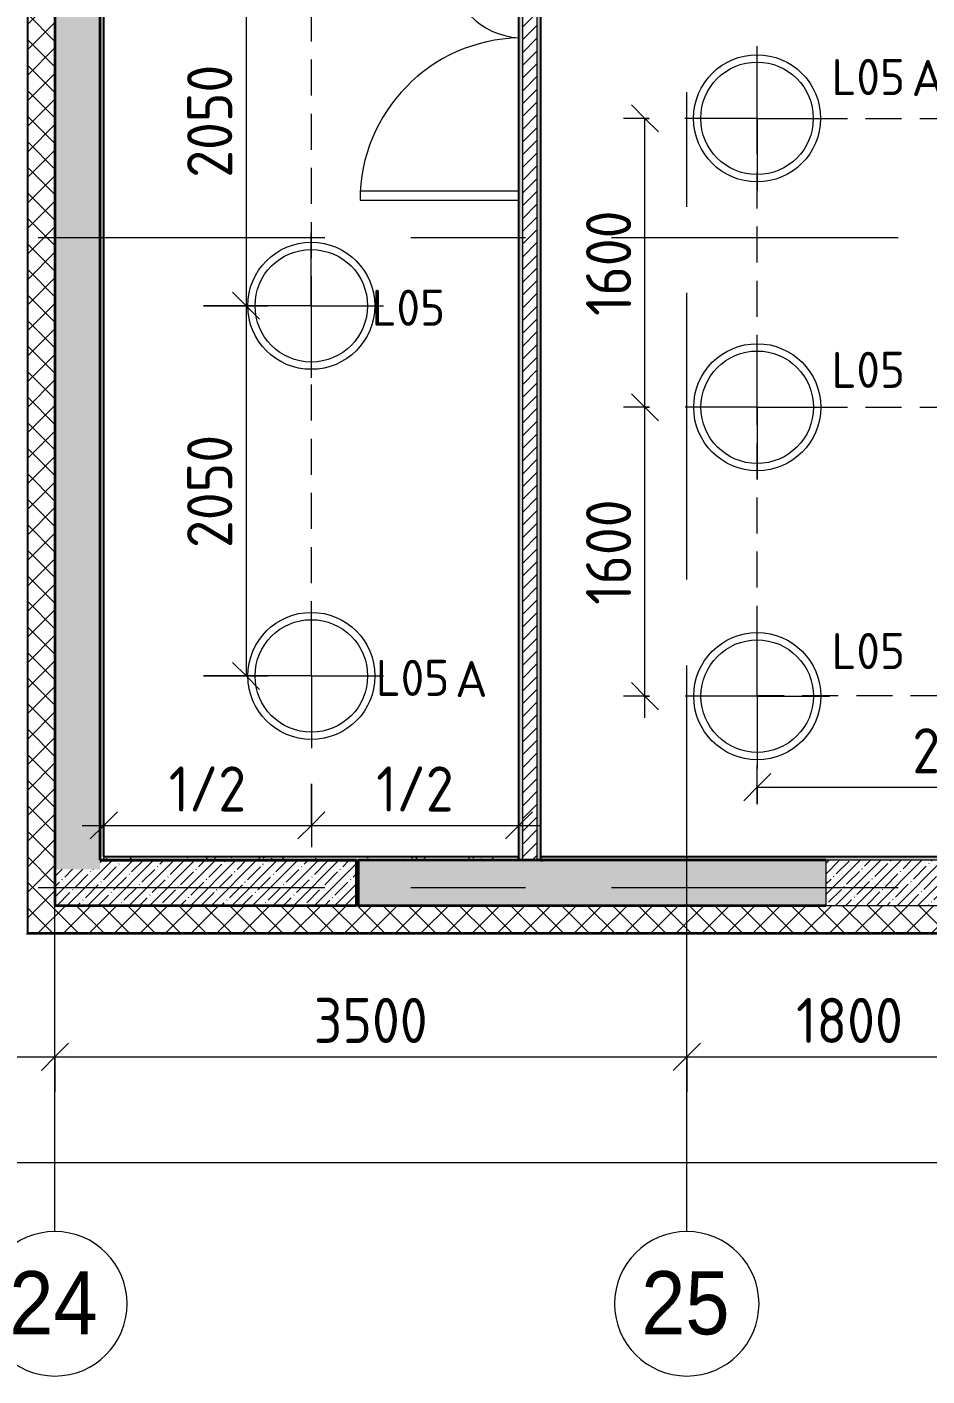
# Model space of a CAD drawing. Header units: millimetres. Extents: x 81682 to 274809, y -8553 to 29000.
# Drawn here: x 89205 to 94190, y -2706 to 4765 of the extents above; entities that cross this region are included whole.
import ezdxf

# ---------------------------------------------------------------- set-up
doc = ezdxf.new("R2010")
doc.units = ezdxf.units.MM
doc.linetypes.add('ADSK_Штрих_ш2 п1', pattern=[300, 200, -100])
doc.linetypes.add('Осевая', pattern=[3175, 635, -476.25, 1587.5, -476.25])
for name, color, linetype, lineweight in [('A-ANNO-DIMS', 7, 'Continuous', 9), ('A-ANNO-DIMS-100', 7, 'Continuous', 9), ('A-DETL-1', 7, 'ADSK_Штрих_ш2 п1', 9), ('A-DOOR', 7, 'Continuous', 9), ('A-DOOR-1', 7, 'Continuous', 13), ('A-GLAZ', 7, 'Continuous', 9), ('A-GLAZ-1', 7, 'Continuous', 13), ('A-WALL', 7, 'Continuous', 9), ('E-LITE-EQPM-IDEN', 7, 'Continuous', 9), ('I-WALL', 7, 'Continuous', 9), ('S-COLS', 7, 'Continuous', 9), ('Оси', 7, 'Continuous', 9), ('Оси-1', 7, 'Continuous', 20), ('Оси-2', 7, 'Осевая', 9)]:
    doc.layers.add(name, color=color, linetype=linetype, lineweight=lineweight)
for name, color, linetype, lineweight, true_color in [('A-ANNO-NOTE', 1, 'Continuous', 9, 0xff0000), ('A-WALL-2', 254, 'Continuous', 25, 0xbebebe), ('A-WALL-3', 254, 'Continuous', 35, 0xbebebe), ('A-WALL-5', 254, 'Continuous', 13, 0xbebebe), ('A-WALL-6', 7, 'Continuous', 25, 0x3c3c3c), ('A-WALL-FNSH-1', 254, 'Continuous', 9, 0xbebebe), ('A-WALL-FNSH-2', 254, 'Continuous', 13, 0xbebebe), ('A-WALL-FNSH-3', 7, 'Continuous', 13, 0x3c3c3c), ('G-ANNO-TEXT-1', 1, 'Continuous', 9, 0xff0000)]:
    doc.layers.add(name, color=color, linetype=linetype, lineweight=lineweight, true_color=true_color)
doc.styles.add('Arial', font='arial.ttf', dxfattribs={"width": 0.9, "height": 350})
doc.styles.add('GOST Common', font='GOST_Common.ttf', dxfattribs={"height": 200})
doc.styles.add('ISOCPEUR_1', font='isocpeur.ttf', dxfattribs={"width": 0.9, "height": 250})
doc.styles.add('ISOCPEUR_2', font='isocpeur.ttf', dxfattribs={"height": 200})
doc.dimstyles.new('ISO-2_5_0_9К_БОЛЬШОЙ_1', dxfattribs={"dimscale": 304.8, "dimtxt": 248.995294, "dimasz": 0.492126, "dimexe": 0.393701, "dimexo": 0.984252, "dimgap": 0, "dimtad": 1, "dimdec": 0, "dimrnd": 10, "dimzin": 0, "dimdsep": 46, "dimtxsty": 'ISOCPEUR_1', "dimblk1": 'OBLIQUE', "dimblk2": 'OBLIQUE', "dimsah": 1, "dimcen": 0.09, "dimdle": 0.393701, "dimazin": 0, "dimtfac": 1, "dimtdec": 4, "dimtix": 1, "dimtmove": 0, "dimatfit": 3, "dimfxl": 1, "dimtvp": 1, "dimtolj": 1, "dimtzin": 0, "dimarcsym": 2})
pattern_1 = [(45, (0, 0), (-70.71068, 70.71068), []), (135, (0, 0), (-70.71068, -70.71068), [])]
pattern_2 = [(45, (0, 0), (-57.024626, 57.024626), []), (45, (57.025, 0), (-57.024626, 57.024626), [100.806, -20.161, 3.353, -16.808])]
pattern_3 = [(0, (0, 0), (121.92, 30.48), [10.058, -81.382, 10.058, -81.382, -487.68]), (0, (0, 0), (121.92, 30.48), [-182.88, 10.058, -172.822, 10.058, -81.382, -213.36]), (0, (0, 0), (121.92, 30.48), [-457.2, 10.058, -50.902, 10.058, -142.342]), (120, (45.72, 15.24), (-87.356454, 90.345817), [10.058, -81.382, 10.058, -81.382, -487.68]), (120, (45.72, 15.24), (-87.356454, 90.345817), [-182.88, 10.058, -172.822, 10.058, -81.382, -213.36]), (120, (45.72, 15.24), (-87.356454, 90.345817), [-457.2, 10.058, -50.902, 10.058, -142.342]), (240, (60.96, 76.2), (-34.563546, -120.825817), [10.058, -81.382, 10.058, -81.382, -487.68]), (240, (60.96, 76.2), (-34.563546, -120.825817), [-182.88, 10.058, -172.822, 10.058, -81.382, -213.36]), (240, (60.96, 76.2), (-34.563546, -120.825817), [-457.2, 10.058, -50.902, 10.058, -142.342])]

# ---------------------------------------------------------------- blocks, each defined once
blk = doc.blocks.new('110_Дверь_СКБ_2Ст - Д-5_п_ Из игровой в коридор-32215844-План расстановки осветительного оборудования 3 этажа в осях 23-33')
at = {"layer": 'A-DOOR'}
for centre, radius, start, end in [((-637.5, 40), 900, 1.27758, 90), ((662.5, 40), 400, 90, 177.11672)]:
    blk.add_arc(centre, radius, start, end, dxfattribs=at)
at = {"layer": 'A-DOOR-1'}
for p, q in [((-637.5, 940), (-637.5, 60)), ((-587.5, 940), (-637.5, 940)), ((-587.5, 60), (-587.5, 940)), ((662.5, 440), (612.5, 440)), ((612.5, 440), (612.5, 60)), ((662.5, 60), (662.5, 440))]:
    blk.add_line(p, q, dxfattribs=at)
blk = doc.blocks.new('BSC_Колонна _Прямоугольная - 250х900-V1-План расстановки осветительного оборудования 3 этажа в осях 23-33')
at = {"layer": 'S-COLS'}
h = blk.add_hatch(dxfattribs=at)
h.set_pattern_fill('FP_7', color=256, style=0, pattern_type=2)
h.set_pattern_definition([(45, (-94080, -25), (-57.024626, 57.024626), []), (45, (-94022.975, -25), (-57.024626, 57.024626), [100.806, -20.161, 3.353, -16.808])])
h.paths.add_polyline_path([(-450, -125), (450, -125), (450, 125), (-450, 125)])
for p, q in [((450, 125), (-450, 125)), ((-450, 125), (-450, -125)), ((450, -125), (450, 125)), ((-450, -125), (450, -125))]:
    blk.add_line(p, q, dxfattribs=at)
blk = doc.blocks.new('120_Окно_СКБ_1Ст - 120_Окно_СКБ_1Ст 900х2500_h_ с форточкой-22876038-План расстановки осветительного оборудования 3 этажа в осях 23-33')
at = {"layer": 'A-GLAZ'}
blk.add_line((440, -127), (450, -127), dxfattribs=at)
at = {"layer": 'A-GLAZ-1'}
blk.add_line((450, -127), (440, -127), dxfattribs=at)
blk = doc.blocks.new('Ось сетки - D8-29747960-План расстановки осветительного оборудования 3 этажа в осях 23-33')
at = {"layer": 'Оси-1'}
for start, end in [(360, 180), (180, 360)]:
    blk.add_arc((0, 0), 4, start, end, dxfattribs=at)
blk = doc.blocks.new('DIMBLOCK4-План расстановки осветительного оборудования 3 этажа в осях 23-33')
at = {"layer": 'A-ANNO-DIMS-100', "lineweight": 20}
for p, q in [((90418.9, 5271), (90343.9, 5346)), ((90418.9, 5271), (90493.9, 5196)), ((90418.9, 3221), (90343.9, 3296)), ((90418.9, 3221), (90493.9, 3146))]:
    blk.add_line(p, q, dxfattribs=at)
at = {"layer": 'A-ANNO-DIMS-100'}
for p, q in [((90182.5, 5271), (90538.9, 5271)), ((90418.9, 5271), (90182.5, 5271)), ((90418.9, 5271), (90418.9, 3221)), ((90182.5, 3221), (90538.9, 3221)), ((90418.9, 3221), (90182.5, 3221))]:
    blk.add_line(p, q, dxfattribs=at)
at = {"layer": 'A-ANNO-DIMS-100', "color": 0, "insert": (90092.3, 3930), "char_height": 250, "width": 758.478, "attachment_point": 1, "rotation": 90, "line_spacing_factor": 1.149209, "style": 'ISOCPEUR_1'}
blk.add_mtext('2050', dxfattribs=at)
blk = doc.blocks.new('_Oblique')
at = {"color": 0, "linetype": 'ByBlock', "lineweight": -2}
blk.add_line((-0.5, -0.5), (0.5, 0.5), dxfattribs=at)
blk = doc.blocks.new('DIMBLOCK5-План расстановки осветительного оборудования 3 этажа в осях 23-33')
at = {"layer": 'A-ANNO-DIMS-100', "lineweight": 20}
for p, q in [((90418.9, 3221), (90343.9, 3296)), ((90418.9, 3221), (90493.9, 3146)), ((90418.9, 1171), (90343.9, 1246)), ((90418.9, 1171), (90493.9, 1096))]:
    blk.add_line(p, q, dxfattribs=at)
at = {"layer": 'A-ANNO-DIMS-100'}
for p, q in [((90182.5, 3221), (90538.9, 3221)), ((90418.9, 3221), (90182.5, 3221)), ((90418.9, 3221), (90418.9, 1171)), ((90183, 1171), (90538.9, 1171)), ((90418.9, 1171), (90183, 1171))]:
    blk.add_line(p, q, dxfattribs=at)
at = {"layer": 'A-ANNO-DIMS-100', "color": 0, "insert": (90092.3, 1880), "char_height": 250, "width": 758.478, "attachment_point": 1, "rotation": 90, "line_spacing_factor": 1.149209, "style": 'ISOCPEUR_1'}
blk.add_mtext('2050', dxfattribs=at)
blk = doc.blocks.new('DIMBLOCK6-План расстановки осветительного оборудования 3 этажа в осях 23-33')
at = {"layer": 'A-ANNO-DIMS-100', "lineweight": 20}
for p, q in [((92628.4, 2659), (92553.4, 2734)), ((92628.4, 2659), (92703.4, 2584)), ((92628.4, 1059), (92553.4, 1134)), ((92628.4, 1059), (92703.4, 984))]:
    blk.add_line(p, q, dxfattribs=at)
at = {"layer": 'A-ANNO-DIMS-100'}
for p, q in [((92652.5, 2659), (92508.4, 2659)), ((92628.4, 939), (92628.4, 2659)), ((92628.4, 2659), (92652.5, 2659)), ((92652.5, 1059), (92508.4, 1059)), ((92628.4, 1059), (92652.5, 1059))]:
    blk.add_line(p, q, dxfattribs=at)
at = {"layer": 'A-ANNO-DIMS-100', "color": 0, "insert": (92301.8, 1564.5), "char_height": 250, "width": 706.764, "attachment_point": 1, "rotation": 90, "line_spacing_factor": 1.149209, "style": 'ISOCPEUR_1'}
blk.add_mtext('1600', dxfattribs=at)
blk = doc.blocks.new('DIMBLOCK7-План расстановки осветительного оборудования 3 этажа в осях 23-33')
at = {"layer": 'A-ANNO-DIMS-100', "lineweight": 20}
for p, q in [((92628.4, 4259), (92553.4, 4334)), ((92628.4, 4259), (92703.4, 4184)), ((92628.4, 2659), (92553.4, 2734)), ((92628.4, 2659), (92703.4, 2584))]:
    blk.add_line(p, q, dxfattribs=at)
at = {"layer": 'A-ANNO-DIMS-100'}
for p, q in [((92651.5, 4259), (92508.4, 4259)), ((92628.4, 2659), (92628.4, 4259)), ((92628.4, 4259), (92651.5, 4259)), ((92652.5, 2659), (92508.4, 2659)), ((92628.4, 2659), (92652.5, 2659))]:
    blk.add_line(p, q, dxfattribs=at)
at = {"layer": 'A-ANNO-DIMS-100', "color": 0, "insert": (92301.8, 3164.5), "char_height": 250, "width": 706.764, "attachment_point": 1, "rotation": 90, "line_spacing_factor": 1.149209, "style": 'ISOCPEUR_1'}
blk.add_mtext('1600', dxfattribs=at)
blk = doc.blocks.new('DIMBLOCK11-План расстановки осветительного оборудования 3 этажа в осях 23-33')
at = {"layer": 'A-ANNO-DIMS-100'}
for p, q in [((93250, 461.5), (93250, 675.1)), ((95600, 461.5), (95600, 675.1)), ((93250, 555.1), (95600, 555.1)), ((93250, 555.1), (93250, 461.5)), ((95600, 555.1), (95600, 461.5))]:
    blk.add_line(p, q, dxfattribs=at)
at = {"layer": 'A-ANNO-DIMS-100', "lineweight": 20}
for p, q in [((93250, 555.1), (93325, 630.1)), ((95600, 555.1), (95675, 630.1)), ((93250, 555.1), (93175, 480.1)), ((95600, 555.1), (95525, 480.1))]:
    blk.add_line(p, q, dxfattribs=at)
at = {"layer": 'A-ANNO-DIMS-100', "color": 0, "insert": (94109, 881.7), "char_height": 250, "width": 758.478, "attachment_point": 1, "line_spacing_factor": 1.149209, "style": 'ISOCPEUR_1'}
blk.add_mtext('2350', dxfattribs=at)
blk = doc.blocks.new('DIMBLOCK79-План расстановки осветительного оборудования 3 этажа в осях 23-33')
at = {"layer": 'A-ANNO-DIMS-100'}
for p, q in [((90780.5, 573.5), (90780.5, 223.4)), ((90780.5, 343.4), (90780.5, 573.5)), ((89631, 149.5), (89631, 463.4)), ((89511, 343.4), (90780.5, 343.4)), ((89631, 343.4), (89631, 149.5))]:
    blk.add_line(p, q, dxfattribs=at)
at = {"layer": 'A-ANNO-DIMS-100', "lineweight": 20}
for p, q in [((89631, 343.4), (89706, 418.4)), ((90780.5, 343.4), (90855.5, 418.4)), ((89631, 343.4), (89556, 268.4)), ((90780.5, 343.4), (90705.5, 268.4))]:
    blk.add_line(p, q, dxfattribs=at)
at = {"layer": 'A-ANNO-DIMS-100', "color": 0, "insert": (89990.3, 670), "char_height": 250, "width": 517.144, "attachment_point": 1, "line_spacing_factor": 1.149209, "style": 'ISOCPEUR_1'}
blk.add_mtext('1/2', dxfattribs=at)
blk = doc.blocks.new('DIMBLOCK80-План расстановки осветительного оборудования 3 этажа в осях 23-33')
at = {"layer": 'A-ANNO-DIMS-100'}
for p, q in [((90780.5, 573.5), (90780.5, 223.4)), ((90780.5, 343.4), (90780.5, 573.5)), ((91930, 149.5), (91930, 463.4)), ((90780.5, 343.4), (92050, 343.4)), ((91930, 343.4), (91930, 149.5))]:
    blk.add_line(p, q, dxfattribs=at)
at = {"layer": 'A-ANNO-DIMS-100', "lineweight": 20}
for p, q in [((90780.5, 343.4), (90855.5, 418.4)), ((91930, 343.4), (92005, 418.4)), ((90780.5, 343.4), (90705.5, 268.4)), ((91930, 343.4), (91855, 268.4))]:
    blk.add_line(p, q, dxfattribs=at)
at = {"layer": 'A-ANNO-DIMS-100', "color": 0, "insert": (91139.8, 670), "char_height": 250, "width": 517.144, "attachment_point": 1, "line_spacing_factor": 1.149209, "style": 'ISOCPEUR_1'}
blk.add_mtext('1/2', dxfattribs=at)
blk = doc.blocks.new('DIMBLOCK111-План расстановки осветительного оборудования 3 этажа в осях 23-33')
at = {"layer": 'A-ANNO-DIMS-100'}
for p, q in [((84860, -1132.6), (84860, -818.6)), ((89360, -1132.6), (89360, -818.6)), ((84860, -938.6), (89360, -938.6)), ((84860, -938.6), (84860, -1132.6)), ((89360, -938.6), (89360, -1132.6))]:
    blk.add_line(p, q, dxfattribs=at)
at = {"layer": 'A-ANNO-DIMS-100', "lineweight": 20}
for p, q in [((84860, -938.6), (84935, -863.6)), ((89360, -938.6), (89435, -863.6)), ((84860, -938.6), (84785, -1013.6)), ((89360, -938.6), (89285, -1013.6))]:
    blk.add_line(p, q, dxfattribs=at)
at = {"layer": 'A-ANNO-DIMS-100', "color": 0, "insert": (86782, -612), "char_height": 250, "width": 787.208, "attachment_point": 1, "line_spacing_factor": 1.149209, "style": 'ISOCPEUR_1'}
blk.add_mtext('4500', dxfattribs=at)
blk = doc.blocks.new('DIMBLOCK112-План расстановки осветительного оборудования 3 этажа в осях 23-33')
at = {"layer": 'A-ANNO-DIMS-100'}
for p, q in [((89360, -1132.6), (89360, -818.6)), ((92860, -1132.6), (92860, -818.6)), ((89360, -938.6), (92860, -938.6)), ((89360, -938.6), (89360, -1132.6)), ((92860, -938.6), (92860, -1132.6))]:
    blk.add_line(p, q, dxfattribs=at)
at = {"layer": 'A-ANNO-DIMS-100', "lineweight": 20}
for p, q in [((89360, -938.6), (89435, -863.6)), ((92860, -938.6), (92935, -863.6)), ((89360, -938.6), (89285, -1013.6)), ((92860, -938.6), (92785, -1013.6))]:
    blk.add_line(p, q, dxfattribs=at)
at = {"layer": 'A-ANNO-DIMS-100', "color": 0, "insert": (90794, -612), "char_height": 250, "width": 758.478, "attachment_point": 1, "line_spacing_factor": 1.149209, "style": 'ISOCPEUR_1'}
blk.add_mtext('3500', dxfattribs=at)
blk = doc.blocks.new('DIMBLOCK113-План расстановки осветительного оборудования 3 этажа в осях 23-33')
at = {"layer": 'A-ANNO-DIMS-100'}
for p, q in [((92860, -1132.6), (92860, -818.6)), ((94660, -1132.6), (94660, -818.6)), ((92860, -938.6), (94660, -938.6)), ((92860, -938.6), (92860, -1132.6)), ((94660, -938.6), (94660, -1132.6))]:
    blk.add_line(p, q, dxfattribs=at)
at = {"layer": 'A-ANNO-DIMS-100', "lineweight": 20}
for p, q in [((92860, -938.6), (92935, -863.6)), ((94660, -938.6), (94735, -863.6)), ((92860, -938.6), (92785, -1013.6)), ((94660, -938.6), (94585, -1013.6))]:
    blk.add_line(p, q, dxfattribs=at)
at = {"layer": 'A-ANNO-DIMS-100', "color": 0, "insert": (93465.5, -612), "char_height": 250, "width": 706.764, "attachment_point": 1, "line_spacing_factor": 1.149209, "style": 'ISOCPEUR_1'}
blk.add_mtext('1800', dxfattribs=at)
blk = doc.blocks.new('DIMBLOCK122-План расстановки осветительного оборудования 3 этажа в осях 23-33')
at = {"layer": 'A-ANNO-DIMS-100'}
for p, q in [((84560, -1717.9), (84560, -1404)), ((125010, -1717.9), (125010, -1404)), ((84440, -1524), (125130, -1524)), ((84560, -1524), (84560, -1717.9)), ((125010, -1524), (125010, -1717.9))]:
    blk.add_line(p, q, dxfattribs=at)
at = {"layer": 'A-ANNO-DIMS-100', "lineweight": 20}
for p, q in [((84560, -1524), (84635, -1449)), ((125010, -1524), (125085, -1449)), ((84560, -1524), (84485, -1599)), ((125010, -1524), (124935, -1599))]:
    blk.add_line(p, q, dxfattribs=at)
at = {"layer": 'A-ANNO-DIMS-100', "color": 0, "insert": (104366, -1197.4), "char_height": 250, "width": 1005.558, "attachment_point": 1, "line_spacing_factor": 1.149209, "style": 'ISOCPEUR_1'}
blk.add_mtext('40450', dxfattribs=at)

msp = doc.modelspace()

# ---------------------------------------------------------------- hatches: boundary and pattern name
at = {"layer": 'A-WALL'}
h = msp.add_hatch(dxfattribs=at)
h.set_pattern_fill('FP_1', color=256, style=0, pattern_type=2)
h.set_pattern_definition(pattern_1)
h.paths.add_polyline_path([(89360, -100), (89360, 10392), (89210, 10392), (89210, -100)])
h = msp.add_hatch(dxfattribs=at)
h.set_pattern_fill('FP_1', color=256, style=0, pattern_type=2)
h.set_pattern_definition(pattern_1)
h.paths.add_polyline_path([(125080, -250), (125080, -100), (89210, -100), (89210, -250), (122708.8, -250)])
at = {"layer": 'I-WALL'}
h = msp.add_hatch(dxfattribs=at)
h.set_pattern_fill('FP_21', color=256, style=0, pattern_type=2)
h.set_pattern_definition(pattern_3)
h.paths.add_polyline_path([(89630, 170), (89630, 10400), (89610, 10400), (89610, 170)])
h = msp.add_hatch(dxfattribs=at)
h.set_pattern_fill('FP_21', color=256, style=0, pattern_type=2)
h.set_pattern_definition(pattern_3)
h.paths.add_polyline_path([(91930, 150), (91950, 150), (91950, 10400), (91930, 10400), (91930, 170)])
h = msp.add_hatch(dxfattribs=at)
h.set_pattern_fill('FP_4', color=256, style=0, pattern_type=2)
h.set_pattern_definition([(45, (0, 0), (-35.35534, 35.35534), [])])
h.paths.add_polyline_path([(92025.1, 150), (92030, 150), (92030, 10400), (91950, 10400), (91950, 150)])
h = msp.add_hatch(dxfattribs=at)
h.set_pattern_fill('FP_3', color=256, style=0, pattern_type=2)
h.set_pattern_definition(pattern_2)
h.paths.add_polyline_path([(89360, 100), (89610, 100), (89610, 7700), (89360, 7700), (89360, 3119)])
h = msp.add_hatch(dxfattribs=at)
h.set_pattern_fill('FP_21', color=256, style=0, pattern_type=2)
h.set_pattern_definition(pattern_3)
h.paths.add_polyline_path([(92030, 150), (92050, 150), (92050, 6600), (92030, 6600), (92030, 307.1)])
h = msp.add_hatch(dxfattribs=at)
h.set_pattern_fill('FP_3', color=256, style=0, pattern_type=2)
h.set_pattern_definition(pattern_2)
h.paths.add_polyline_path([(89360, -100), (91030, -100), (91030, 150), (89610, 150), (89610, 100), (89360, 100)])
h = msp.add_hatch(dxfattribs=at)
h.set_pattern_fill('FP_21', color=256, style=0, pattern_type=2)
h.set_pattern_definition(pattern_3)
h.paths.add_polyline_path([(91040, 150), (91930, 150), (91929, 170), (89610, 170), (89610, 150), (91030, 150)])
h = msp.add_hatch(dxfattribs=at)
h.set_pattern_fill('FP_3', color=256, style=0, pattern_type=2)
h.set_pattern_definition(pattern_2)
h.paths.add_polyline_path([(123730, -100), (123730, 150), (102630, 150), (102630, -100), (122708.8, -100)])
h.paths.add_polyline_path([(101730, -100), (101730, 150), (99930, 150), (99930, -100)])
h.paths.add_polyline_path([(99030, -100), (99030, 150), (94530, 150), (94530, -100), (94727.9, -100)])
h.paths.add_polyline_path([(93630, -100), (93630, 150), (91040, 150), (91040, -100), (92184.1, -100)])
h = msp.add_hatch(dxfattribs=at)
h.set_pattern_fill('FP_21', color=256, style=0, pattern_type=2)
h.set_pattern_definition(pattern_3)
h.paths.add_polyline_path([(101730, 150), (107110, 150), (107110, 170), (92050, 170), (92051, 150), (101570, 150)])

# ---------------------------------------------------------------- linework, layer by layer
at = {"layer": 'A-ANNO-NOTE'}
for p, q in [((93249, 4259), (93249, 4659)), ((93249, 4259), (92849, 4259)), ((93249, 4259), (93249, 3859)), ((93249, 4259), (93649, 4259)), ((90780, 3221), (90780, 3621)), ((90780, 3221), (90380, 3221)), ((90780, 3221), (90780, 2821)), ((90780, 3221), (91180, 3221)), ((93250, 2659), (93250, 3059)), ((93250, 2659), (92850, 2659)), ((93250, 2659), (93250, 2259)), ((93250, 2659), (93650, 2659)), ((90780.5, 1171), (90780.5, 1571)), ((93250, 1059), (93250, 1459)), ((90780.5, 1171), (90380.5, 1171)), ((90780.5, 1171), (90780.5, 771)), ((90780.5, 1171), (91180.5, 1171)), ((93250, 1059), (92850, 1059)), ((93250, 1059), (93250, 659)), ((93250, 1059), (93650, 1059))]:
    msp.add_line(p, q, dxfattribs=at)
for centre, radius in [((93249, 4259), 352), ((93249, 4259), 311.5), ((90780, 3221), 352), ((90780, 3221), 311.5), ((93250, 2659), 352), ((93250, 2659), 311.5), ((90780.5, 1171), 352), ((90780.5, 1171), 311.5), ((93250, 1059), 352), ((93250, 1059), 311.5)]:
    msp.add_circle(centre, radius, dxfattribs=at)
at = {"layer": 'A-DETL-1'}
for p, q in [((90780, 9384.9), (90780, 1184.9)), ((93250, 4259), (100299, 4259)), ((93250, 1060), (93250, 4259)), ((93250, 2659.5), (100299, 2659.5)), ((100299, 1060), (93250, 1060))]:
    msp.add_line(p, q, dxfattribs=at)
at = {"layer": 'A-WALL'}
for p, q in [((89210, 10392), (89210, -250)), ((91950, 10400), (91950, 150)), ((92030, 6620), (92030, 150)), ((91030, 100), (91040, 100)), ((89210, -250), (125230, -250))]:
    msp.add_line(p, q, dxfattribs=at)
at = {"layer": 'A-WALL-2'}
for p, q in [((91930, 170), (89630, 170)), ((91030, 150), (91040, 150)), ((107110, 170), (92050, 170)), ((92063, 150), (93630, 150))]:
    msp.add_line(p, q, dxfattribs=at)
at = {"layer": 'A-WALL-3'}
for p, q in [((89610, 150), (89610, 10600)), ((89360, 10400), (89360, -100)), ((91030, 150), (89610, 150)), ((89610, 150), (91030, 150)), ((91030, -100), (91030, 150)), ((91040, 150), (91040, -100)), ((93630, 150), (91040, 150)), ((92051, 150), (92063, 150)), ((89360, -100), (91030, -100)), ((91040, -100), (93630, -100))]:
    msp.add_line(p, q, dxfattribs=at)
at = {"layer": 'A-WALL-5'}
msp.add_line((91040, -100), (89360, -100), dxfattribs=at)
at = {"layer": 'A-WALL-6'}
for p, q in [((89630, 10379), (89630, 170)), ((91930, 150), (91930, 10379)), ((92050, 6599), (92050, 150))]:
    msp.add_line(p, q, dxfattribs=at)
at = {"layer": 'A-WALL-FNSH-1'}
msp.add_line((89203.5, -258), (125238, -258), dxfattribs=at)
at = {"layer": 'A-WALL-FNSH-2'}
for p, q in [((89207, 10395), (89207, -253)), ((89207, -253), (125233, -253))]:
    msp.add_line(p, q, dxfattribs=at)
at = {"layer": 'A-WALL-FNSH-3'}
for p, q in [((89631, 171), (89631, 10379)), ((91929, 10379), (91929, 171)), ((92051, 171), (92051, 6599)), ((91929, 171), (89631, 171)), ((101569, 171), (92051, 171))]:
    msp.add_line(p, q, dxfattribs=at)
at = {"layer": 'I-WALL'}
for p, q in [((92730, 171), (92730, 170)), ((93630, 171), (93630, 170))]:
    msp.add_line(p, q, dxfattribs=at)
at = {"layer": 'Оси'}
for p, q in [((89360, -1906.3), (89360, 593.7)), ((92860, -1906.3), (92860, 593.7))]:
    msp.add_line(p, q, dxfattribs=at)
at = {"layer": 'Оси-2'}
for p, q in [((89360, 593.7), (89360, 18900)), ((92860, 593.7), (92860, 18900)), ((84981.8, 3600), (122730, 3600)), ((84981.8, 0), (122730, 0))]:
    msp.add_line(p, q, dxfattribs=at)

# ---------------------------------------------------------------- block references
at = {"layer": 'A-DOOR', "rotation": 89.99999999999991}
msp.add_blockref('110_Дверь_СКБ_2Ст - Д-5_п_ Из игровой в коридор-32215844-План расстановки осветительного оборудования 3 этажа в осях 23-33', (91990, 4442.5), dxfattribs=at)
at = {"layer": 'A-GLAZ', "rotation": 180}
msp.add_blockref('120_Окно_СКБ_1Ст - 120_Окно_СКБ_1Ст 900х2500_h_ с форточкой-22876038-План расстановки осветительного оборудования 3 этажа в осях 23-33', (91480, -175), dxfattribs=at)
at = {"layer": 'S-COLS'}
msp.add_blockref('BSC_Колонна _Прямоугольная - 250х900-V1-План расстановки осветительного оборудования 3 этажа в осях 23-33', (94080, 25), dxfattribs=at)
at = {"layer": 'Оси-1', "xscale": 99.99999999999993, "yscale": 99.99999999999993, "zscale": 99.99999999999993}
for p in [(89360, -2306.3), (92860, -2306.3)]:
    msp.add_blockref('Ось сетки - D8-29747960-План расстановки осветительного оборудования 3 этажа в осях 23-33', p, dxfattribs=at)

# ---------------------------------------------------------------- texts
at = {"layer": 'E-LITE-EQPM-IDEN', "char_height": 200, "width": 529.114, "attachment_point": 1, "style": 'GOST Common'}
for insert in [(93661.8, 4588), (91114.3, 3310.3), (93661.8, 2966.3), (93661.8, 1408.8), (91137.8, 1260.3)]:
    msp.add_mtext('L05', dxfattribs=dict(at, insert=insert))
at = {"layer": 'G-ANNO-TEXT-1', "char_height": 200, "width": 224.472, "attachment_point": 1, "style": 'ISOCPEUR_2'}
for insert in [(94104.8, 4582.9), (91576.8, 1254)]:
    msp.add_mtext('\\fISOCPEUR|b0|i0|c204|p34|;А', dxfattribs=dict(at, insert=insert))
at = {"layer": 'Оси', "char_height": 350, "width": 606.076, "attachment_point": 1, "style": 'Arial'}
for s, insert in [('24', (89107.4, -2125.6)), ('25', (92607.4, -2125.6))]:
    msp.add_mtext(s, dxfattribs=dict(at, insert=insert))

# ---------------------------------------------------------------- dimensions: what is measured, and where the dimension line sits
at = {"layer": 'A-ANNO-DIMS'}
for base, p1, p2, override, picture, middle in [((90418.9, 3221), (90482.5, 5271), (90482.5, 3221), {"dimpost": '<>', "dimfxl": 2050}, 'DIMBLOCK4-План расстановки осветительного оборудования 3 этажа в осях 23-33', (90293.9, 4246)), ((92628.4, 4259), (92952.5, 2659), (92951.5, 4259), {"dimpost": '<>', "dimfxl": 1600.000312}, 'DIMBLOCK7-План расстановки осветительного оборудования 3 этажа в осях 23-33', (92503.4, 3459)), ((90418.9, 1171), (90482.5, 3221), (90483, 1171), {"dimpost": '<>', "dimfxl": 2050.000061}, 'DIMBLOCK5-План расстановки осветительного оборудования 3 этажа в осях 23-33', (90293.9, 2196)), ((92628.4, 2659), (92952.5, 1059), (92952.5, 2659), {"dimpost": '<>', "dimfxl": 1600}, 'DIMBLOCK6-План расстановки осветительного оборудования 3 этажа в осях 23-33', (92503.4, 1859))]:
    dim = msp.add_linear_dim(base=base, p1=p1, p2=p2, angle=90, dimstyle='ISO-2_5_0_9К_БОЛЬШОЙ_1', override=override, dxfattribs=at)
    dim.commit()
    dim.dimension.update_dxf_attribs({"geometry": picture, "text_midpoint": middle})
for base, p1, p2, picture, middle in [((90780.5, 343.4), (89631, 449.5), (90780.5, 873.5), 'DIMBLOCK79-План расстановки осветительного оборудования 3 этажа в осях 23-33', (90205.8, 468.4)), ((91930, 343.4), (90780.5, 873.5), (91930, 449.5), 'DIMBLOCK80-План расстановки осветительного оборудования 3 этажа в осях 23-33', (91355.3, 468.4))]:
    dim = msp.add_linear_dim(base=base, p1=p1, p2=p2, text='1/2', dimstyle='ISO-2_5_0_9К_БОЛЬШОЙ_1', override={"dimpost": '<>', "dimfxl": 1225.217554}, dxfattribs=at)
    dim.commit()
    dim.dimension.update_dxf_attribs({"geometry": picture, "text_midpoint": middle})
for base, p1, p2, override, picture, middle in [((95600, 555.1), (93250, 761.5), (95600, 761.5), {"dimpost": '<>', "dimfxl": 2350}, 'DIMBLOCK11-План расстановки осветительного оборудования 3 этажа в осях 23-33', (94425, 680.1)), ((89360, -938.6), (84860, -832.6), (89360, -832.6), {"dimpost": '<>', "dimfxl": 4500}, 'DIMBLOCK111-План расстановки осветительного оборудования 3 этажа в осях 23-33', (87110, -813.6)), ((92860, -938.6), (89360, -832.6), (92860, -832.6), {"dimpost": '<>', "dimfxl": 3500}, 'DIMBLOCK112-План расстановки осветительного оборудования 3 этажа в осях 23-33', (91110, -813.6)), ((94660, -938.6), (92860, -832.6), (94660, -832.6), {"dimpost": '<>', "dimfxl": 1800}, 'DIMBLOCK113-План расстановки осветительного оборудования 3 этажа в осях 23-33', (93760, -813.6)), ((125010, -1524), (84560, -1417.9), (125010, -1417.9), {"dimpost": '<>', "dimfxl": 40450}, 'DIMBLOCK122-План расстановки осветительного оборудования 3 этажа в осях 23-33', (104785, -1399))]:
    dim = msp.add_linear_dim(base=base, p1=p1, p2=p2, dimstyle='ISO-2_5_0_9К_БОЛЬШОЙ_1', override=override, dxfattribs=at)
    dim.commit()
    dim.dimension.update_dxf_attribs({"geometry": picture, "text_midpoint": middle})

doc.saveas('drawing.dxf')
